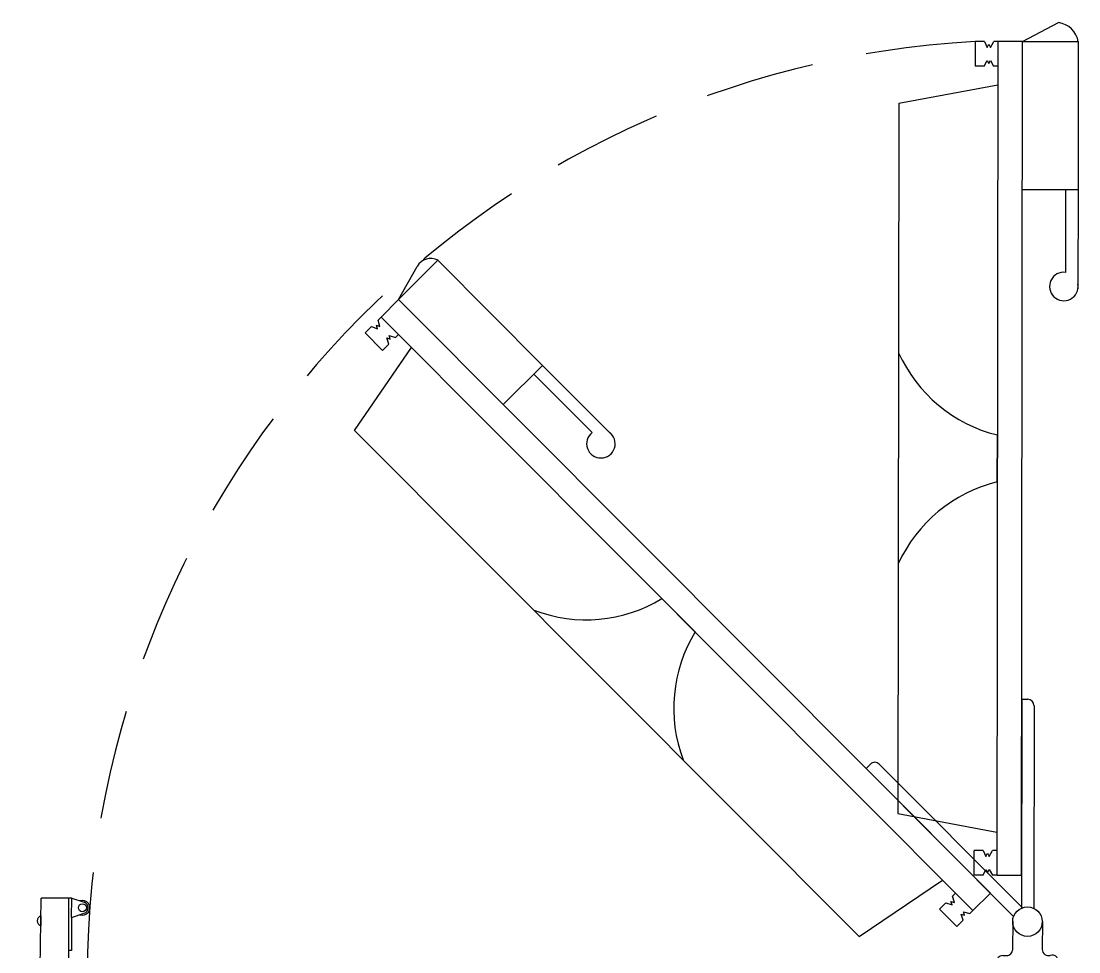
# Model space of a CAD drawing. Header units: millimetres. Extents: x -10496 to -5455, y -188 to 7293.
# Drawn here: x -7120 to -6997.7, y 5198.3 to 5306.1 of the extents above; entities that cross this region are included whole.
import ezdxf

# ---------------------------------------------------------------- set-up
doc = ezdxf.new("R2010")
doc.units = ezdxf.units.MM
doc.linetypes.add('DASHED', pattern=[19.05, 12.7, -6.35])
doc.layers.add('00 TEFRİŞ', color=252, linetype='Continuous', lineweight=13)
for name, color, linetype in [('HG-034 Soğuk Oda', 1, 'Continuous'), ('Kıtc-002 Çizgi', 7, 'Continuous'), ('Kıtc-034 Soğuk Oda', 1, 'Continuous')]:
    doc.layers.add(name, color=color, linetype=linetype)

# ---------------------------------------------------------------- blocks, each defined once
blk = doc.blocks.new('A$C358F529F')
at = {"layer": 'HG-034 Soğuk Oda', "color": 3, "linetype": 'ByBlock'}
for p, q in [((43.54, 187.34), (48.09, 191.89)), ((43.54, 187.34), (45.68, 191.18)), ((48.09, 191.89), (60.21, 179.75)), ((43.54, 187.34), (41.51, 185.32)), ((112.11, 118.73), (43.54, 187.34)), ((41.51, 185.32), (41.17, 184.97)), ((41.38, 184.23), (41.17, 184.97)), ((41.51, 185.32), (110.09, 116.71)), ((40.4, 184.21), (39.66, 183.47)), ((40.4, 184.21), (41.11, 183.96)), ((40.98, 184.36), (41.38, 184.23)), ((41.11, 183.96), (40.98, 184.36)), ((39.66, 183.47), (41.68, 181.45)), ((42.42, 182.19), (42.17, 182.9)), ((42.17, 182.9), (42.58, 182.77)), ((42.58, 182.77), (42.44, 183.17)), ((42.44, 183.17), (43.18, 182.95)), ((43.53, 183.3), (43.18, 182.95)), ((38.47, 172.18), (45.05, 181.78)), ((42.42, 182.19), (41.68, 181.45)), ((60.21, 179.75), (55.66, 175.2)), ((59.2, 178.74), (65.95, 171.98)), ((60.21, 179.75), (68.3, 171.66)), ((38.47, 172.18), (96.94, 113.69)), ((77.91, 148.92), (74.06, 152.77)), ((97.71, 133.15), (98.21, 133.65)), ((99.23, 133.65), (115.81, 117.05)), ((97.71, 133.15), (114.8, 116.04)), ((96.94, 113.69), (106.55, 120.25)), ((108.07, 118.73), (107.72, 118.39)), ((110.09, 116.71), (112.11, 118.73)), ((106.95, 117.62), (106.21, 116.88)), ((106.95, 117.62), (107.67, 117.38)), ((107.54, 117.78), (107.94, 117.64)), ((107.67, 117.38), (107.54, 117.78)), ((107.94, 117.64), (107.72, 118.39)), ((108.23, 114.86), (106.21, 116.88)), ((108.97, 115.6), (108.73, 116.32)), ((108.73, 116.32), (109.13, 116.18)), ((109.13, 116.18), (109, 116.58)), ((109, 116.58), (109.74, 116.37)), ((110.09, 116.71), (109.74, 116.37)), ((108.97, 115.6), (108.23, 114.86))]:
    blk.add_line(p, q, dxfattribs=at)
at = {"layer": 'HG-034 Soğuk Oda'}
for p, q in [((2.19, 109.89), (2.3, 118.01)), ((5.82, 118.01), (2.3, 118.01)), ((5.5, 109.89), (5.49, 118.01)), ((5.82, 118.01), (7.26, 117.53)), ((5.82, 115.78), (5.82, 118.01)), ((5.82, 115.78), (7.26, 116.25)), ((2.26, 115.96), (2.26, 114.79)), ((5.82, 115.78), (5.82, 111.95)), ((5.82, 111.95), (5.49, 111.95)), ((5.5, 109.9), (0, 109.9)), ((0, 109.9), (0, 109.01)), ((5.43, 109.01), (0, 109.01)), ((0, 109.01), (119.98, 109.01)), ((5.5, 109.01), (5.5, 109.89)), ((0, 99.01), (119.37, 99.01))]:
    blk.add_line(p, q, dxfattribs=at)
blk.add_circle((7.07, 116.89), 0.457, dxfattribs=at)
at = {"layer": 'HG-034 Soğuk Oda', "color": 3, "linetype": 'ByBlock'}
for centre, radius, start, end in [((47.25, 190.3), 1.8, 62.0805, 150.6803), ((66.97, 170.69), 1.65, 128.1066, 53.8006), ((65.26, 167.28), 16.97, 249.2753, 301.2436), ((92.41, 140.11), 16.97, 148.7044, 200.6727), ((98.72, 133.15), 0.715, 44.9741, 134.9741)]:
    blk.add_arc(centre, radius, start, end, dxfattribs=at)
at = {"layer": 'HG-034 Soğuk Oda'}
for centre, radius, start, end in [((7.07, 116.89), 0.858, 249.5707, 110.4293), ((7.07, 116.89), 0.67, 286.9117, 73.0883), ((2.45, 115.37), 0.615, 107.5973, 252.4027)]:
    blk.add_arc(centre, radius, start, end, dxfattribs=at)
at = {"layer": 'Kıtc-002 Çizgi', "color": 1}
for p, q in [((114.69, 115.45), (114.69, 112.23)), ((118.12, 115.45), (118.12, 112.23)), ((113.54, 111.51), (113.98, 111.51)), ((112.83, 109.01), (112.83, 110.8)), ((112.83, 110.44), (119.98, 110.44)), ((119.98, 109.01), (119.98, 110.87)), ((119.98, 109.01), (112.83, 109.01))]:
    blk.add_line(p, q, dxfattribs=at)
blk.add_circle((116.4, 115.45), 1.71, dxfattribs=at)
blk.add_circle((116.4, 115.45), 1.71, dxfattribs=at)
at = {"layer": 'Kıtc-002 Çizgi', "color": 254, "linetype": 'DASHED'}
blk.add_arc((116.36, 108.74), 108.74, 93.2425, 179.8571, dxfattribs=at)
at = {"layer": 'Kıtc-002 Çizgi', "color": 1}
for centre, start, end in [((113.54, 110.8), 90, 180), ((113.98, 112.23), 270, 0), ((118.83, 112.23), 180, 287.5687), ((119.26, 110.87), 0, 107.5687)]:
    blk.add_arc(centre, 0.715, start, end, dxfattribs=at)
at = {"layer": 'Kıtc-034 Soğuk Oda', "color": 254}
for p, q in [((115.69, 217.31), (119.85, 219.51)), ((111.26, 217.31), (110.21, 217.31)), ((110.21, 217.31), (110.21, 214.45)), ((111.26, 217.31), (111.59, 216.63)), ((111.59, 216.63), (111.78, 217.01)), ((111.78, 217.01), (111.97, 216.63)), ((111.97, 216.63), (112.34, 217.31)), ((112.83, 217.31), (112.34, 217.31)), ((115.69, 217.31), (112.83, 217.31)), ((112.83, 217.31), (112.83, 120.81)), ((115.69, 217.31), (122.12, 217.31)), ((115.69, 120.81), (115.69, 217.31)), ((122.12, 217.31), (122.12, 200.15)), ((111.26, 214.45), (110.21, 214.45)), ((111.26, 214.45), (111.59, 215.13)), ((111.59, 215.13), (111.78, 214.75)), ((111.78, 214.75), (111.97, 215.13)), ((111.97, 215.13), (112.34, 214.45)), ((112.83, 214.45), (112.34, 214.45)), ((101.39, 210.16), (112.83, 212.3)), ((101.39, 210.16), (101.39, 127.96)), ((122.12, 200.15), (115.69, 200.15)), ((120.69, 200.15), (120.69, 190.6)), ((122.12, 200.15), (122.12, 188.71)), ((112.83, 166.33), (112.83, 171.78)), ((115.69, 141.18), (116.4, 141.18)), ((115.69, 141.18), (115.69, 117)), ((117.12, 140.47), (117.12, 117)), ((101.39, 127.96), (112.83, 125.81)), ((110.21, 120.81), (110.21, 123.66)), ((111.26, 123.66), (110.21, 123.66)), ((111.26, 123.66), (111.59, 122.98)), ((111.97, 122.98), (112.34, 123.66)), ((112.83, 123.66), (112.34, 123.66)), ((111.59, 122.98), (111.78, 123.36)), ((111.78, 123.36), (111.97, 122.98)), ((111.26, 120.81), (111.59, 121.49)), ((111.59, 121.49), (111.78, 121.11)), ((111.78, 121.11), (111.97, 121.49)), ((111.97, 121.49), (112.34, 120.81)), ((111.26, 120.81), (110.21, 120.81)), ((112.83, 120.81), (112.34, 120.81)), ((112.83, 120.81), (115.69, 120.81))]:
    blk.add_line(p, q, dxfattribs=at)
for centre, radius, start, end in [((119.46, 216.83), 2.71, 10.1879, 81.781), ((120.5, 188.97), 1.65, 83.1325, 8.8265), ((116.86, 188.26), 16.97, 204.3012, 256.2695), ((116.86, 149.85), 16.97, 103.7303, 155.6986), ((116.4, 140.47), 0.715, 0, 90)]:
    blk.add_arc(centre, radius, start, end, dxfattribs=at)
at = {"color": 3}
blk.add_wipeout([(0, 99.01), (119.98, 99.01), (119.98, 109.01), (0, 109.01)], dxfattribs=at).dxf.layer = 'Kıtc-002 Çizgi'
at = {"layer": 'Kıtc-034 Soğuk Oda'}
for points in [[(15, 99.01), (0, 99.01), (0, 109.01), (15, 109.01)], [(104.98, 99.01), (119.98, 99.01), (119.98, 109.01), (104.98, 109.01)]]:
    blk.add_lwpolyline(points, close=True, dxfattribs=at)

msp = doc.modelspace()

# ---------------------------------------------------------------- block references
at = {"rotation": 359.9148392768324}
msp.add_blockref('A$C358F529F', (-7120.18, 5086.56), dxfattribs=at)

# ---------------------------------------------------------------- next in the draw order: block references
at = {"layer": '00 TEFRİŞ', "color": 8, "rotation": 359.9148392768324}
msp.add_blockref('A$C358F529F', (-7120.18, 5086.56), dxfattribs=at)

doc.saveas('drawing.dxf')
